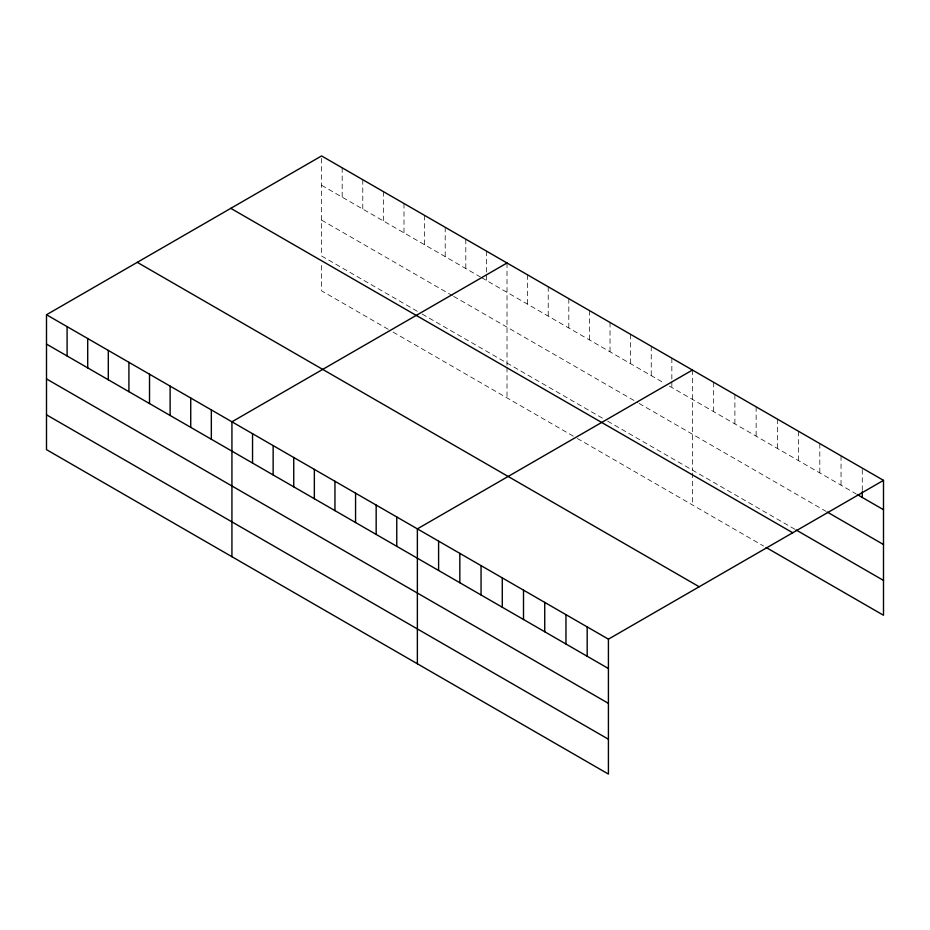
<?xml version="1.0" encoding="UTF-8"?>
<svg xmlns="http://www.w3.org/2000/svg" width="930" height="930" viewBox="0 0 930 930"><rect width="100%" height="100%" fill="white"/><g stroke="black" fill="none" stroke-linecap="round" stroke-linejoin="round"><path stroke-width="0.7" stroke-dasharray="4.65 3.49" d="M321.582 185.279L480.345 276.942M481.566 277.64L664.566 383.3M669.414 386.101L856.03 493.842M321.582 220.108L452.468 295.682M453.689 296.379L637.91 402.737M639.119 403.446L826.061 511.372M417.326 311.283L321.582 255.994L321.582 155.926M422.174 314.073L602.756 418.337M607.604 421.139L794.836 529.24M388.24 329.313L321.582 290.834L321.582 263.26M393.088 332.115L576.1 437.774M577.309 438.472L763.623 546.05M862.273 469.499L862.273 490.459M841.046 455.84L841.046 485.181M819.818 443.587L819.818 472.928M798.591 431.334L798.591 460.675M777.364 419.07L777.364 448.423M756.137 406.817L756.137 436.158M734.898 394.564L734.898 423.906M713.67 382.3L713.67 411.653M692.443 370.047L692.443 470.115M692.443 473.021L692.443 504.955M671.844 358.155L671.844 380.51M671.844 381.904L671.844 387.496M651.244 346.262L651.244 375.604M630.633 334.358L630.633 363.711M610.034 322.466L610.034 351.819M589.422 310.574L589.422 339.915M568.823 298.681L568.823 328.023M548.223 286.777L548.223 316.13M527.612 274.885L527.612 304.226M507.013 262.992L507.013 365.967M507.013 367.408L507.013 397.889M486.413 251.1L486.413 280.442M465.802 239.196L465.802 268.549M445.203 227.304L445.203 256.645M424.603 215.411L424.603 244.753M403.992 203.507L403.992 232.86M383.393 191.615L383.393 220.968M362.781 179.722L362.781 209.064M342.182 167.83L342.182 197.172"/><path stroke-width="1.4" d="M46.5 314.747L608.418 639.166L608.418 774.074L46.5 449.643L46.5 314.747L321.582 155.926L883.5 480.357L883.5 615.253L766.122 547.491M507.013 262.992L231.93 421.801L231.93 556.71M692.443 370.047L417.372 528.868L417.372 663.764M608.418 639.166L883.5 480.357M857.274 494.562L883.5 509.698M827.305 512.093L883.5 544.527M796.092 529.961L883.5 580.425M230.803 208.343L792.72 532.762M137.28 262.341L699.197 586.76M46.5 344.088L608.418 668.519M46.5 378.928L608.418 703.347M46.5 414.815L608.418 739.234M862.273 491.854L862.273 497.445M587.19 626.913L587.19 656.255M565.963 614.66L565.963 644.002M544.736 602.396L544.736 631.749M523.509 590.143L523.509 619.485M502.281 577.89L502.281 607.232M481.054 565.638L481.054 594.979M459.827 553.373L459.827 582.726M438.6 541.121L438.6 570.462M396.761 516.964L396.761 546.317M376.162 505.071L376.162 534.425M355.562 493.179L355.562 522.521M334.951 481.287L334.951 510.628M314.352 469.383L314.352 498.736M293.741 457.49L293.741 486.843M273.141 445.598L273.141 474.939M252.542 433.706L252.542 463.047M211.331 409.909L211.331 439.251M190.731 398.017L190.731 427.358M170.12 386.124L170.12 415.466M149.521 374.22L149.521 403.574M128.91 362.328L128.91 391.67M108.31 350.436L108.31 379.777M87.711 338.532L87.711 367.885M67.1 326.639L67.1 355.992"/></g></svg>
